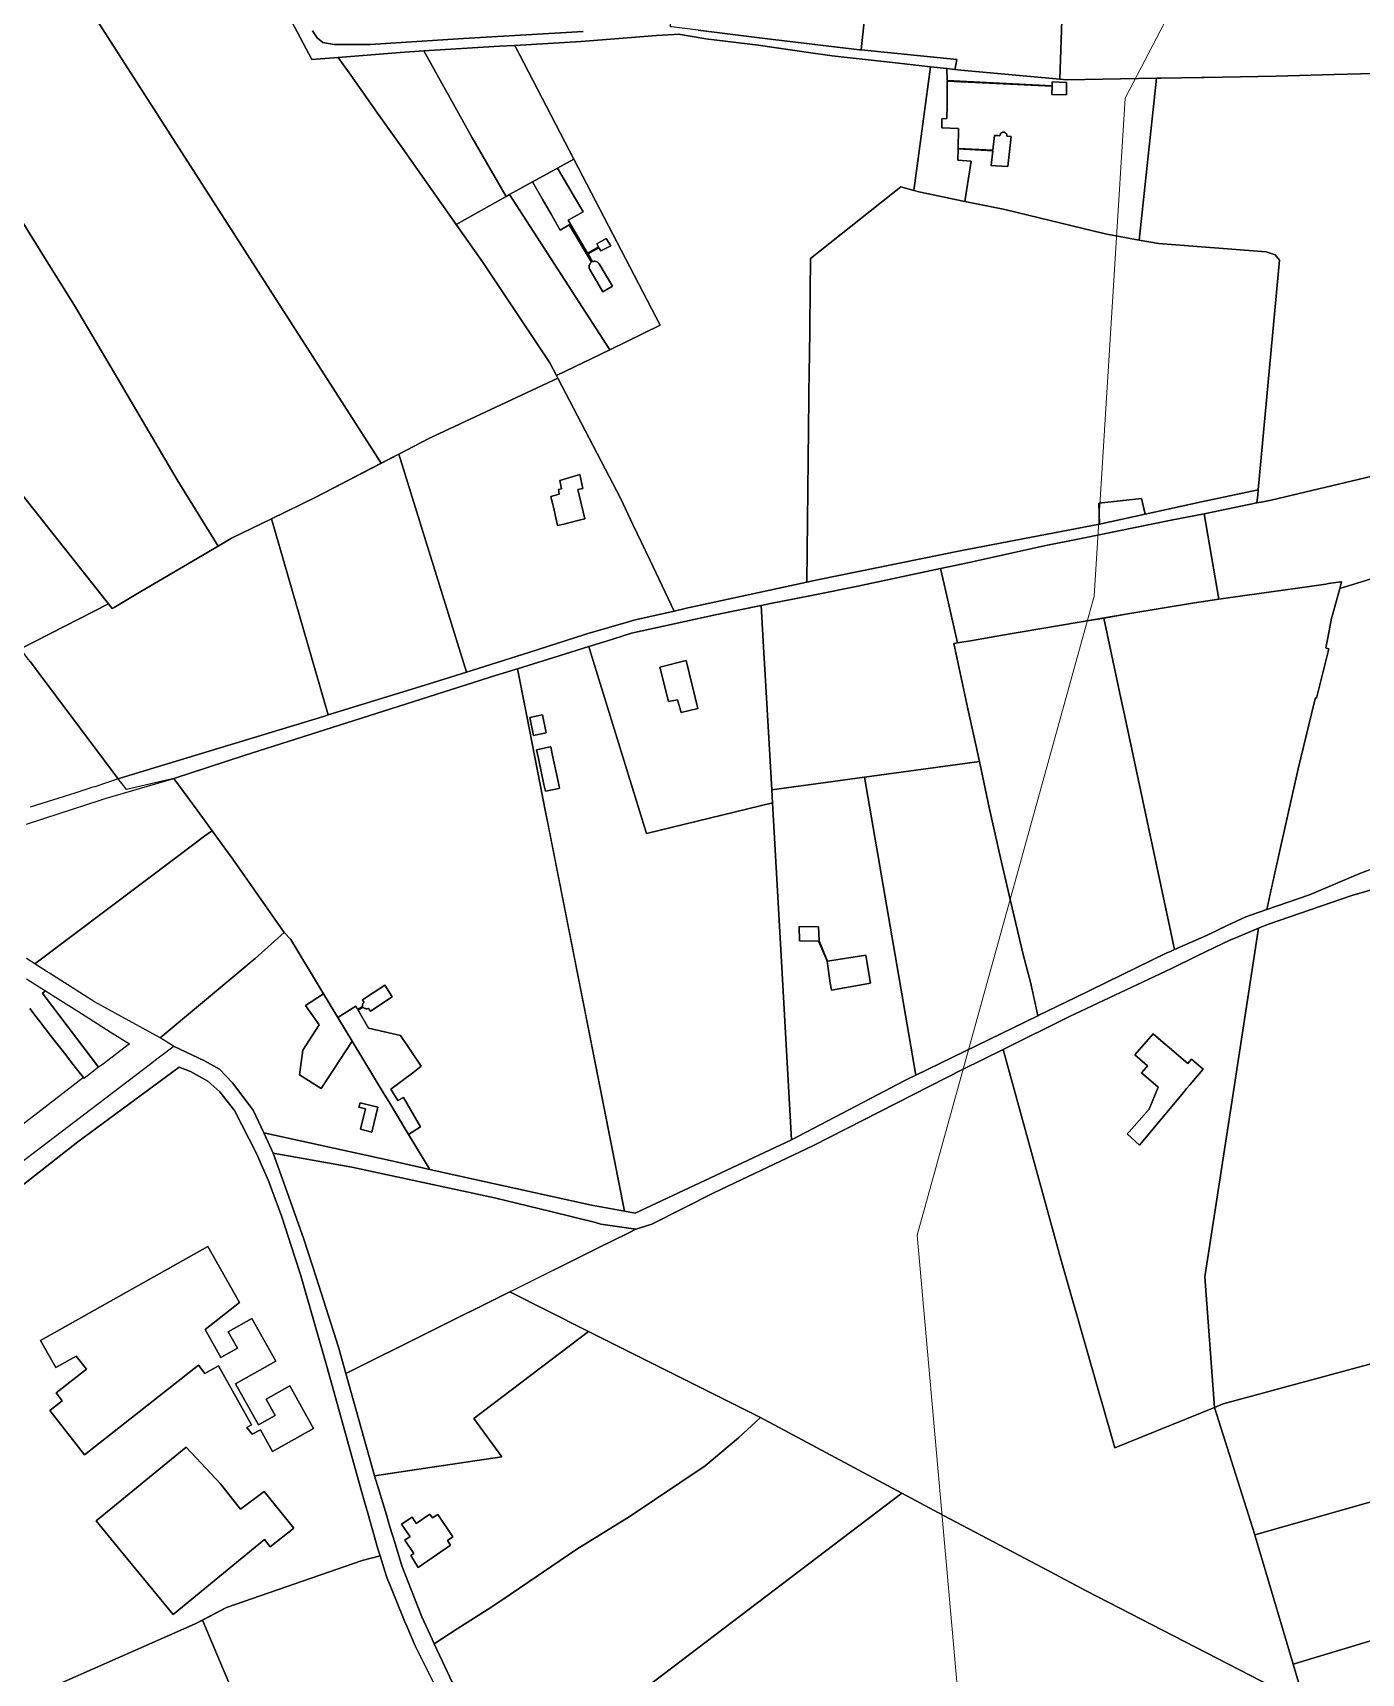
# Model space of a CAD drawing. Header units: metres. Extents: x 3 to 1027712, y 40 to 4430649.
# Drawn here: x 511066 to 511509, y 4410915 to 4411463 of the extents above; entities that cross this region are included whole.
import ezdxf

# ---------------------------------------------------------------- set-up
doc = ezdxf.new("R2010")
doc.units = ezdxf.units.M
doc.header["$MEASUREMENT"] = 0
doc.layers.add('A.ES.SDGC.CP.07003.cadastralparcel — CadastralParcel', color=1, linetype='Continuous')
doc.layers.add('Zonas_Interes_Minero_5_km', color=7, linetype='Continuous', lineweight=9, true_color=0xc0fac1)

msp = doc.modelspace()

# ---------------------------------------------------------------- linework, layer by layer
at = {"layer": 'A.ES.SDGC.CP.07003.cadastralparcel — CadastralParcel', "color": 7, "linetype": 'Continuous', "flags": 128}
for points in [[(511182.28, 4411319.1), (511078.71, 4411480.61), (511089.4, 4411484.01), (511115.29, 4411491.09), (511133.8, 4411497.74), (511135.71, 4411498.67), (511143.02, 4411484.35), (511146.53, 4411477.46), (511152.32, 4411466.6), (511159.18, 4411453.72), (511167.9, 4411454.43), (511172.1, 4411448.51), (511181.62, 4411435.09), (511189.34, 4411424.2), (511207.27, 4411398.76), (511216.07, 4411386.26), (511238.54, 4411352.58), (511240.77, 4411348.31), (511241.22, 4411347.45), (511198.16, 4411327.35), (511188.15, 4411322.15), (511182.28, 4411319.1)], [(511278.78, 4411464.67), (511279.65, 4411486.52), (511279.92, 4411493.15), (511291.77, 4411493.44), (511336.26, 4411494.53), (511346.31, 4411494.78), (511345.77, 4411489.65), (511342.32, 4411456.95), (511341.8, 4411457), (511310.24, 4411460.76), (511288, 4411463.59), (511279.06, 4411464.68), (511278.78, 4411464.67)], [(511374.29, 4411453.73), (511342.32, 4411456.95), (511345.77, 4411489.65), (511346.31, 4411494.78), (511402.19, 4411496.15), (511406.09, 4411496.24), (511410.29, 4411496.35), (511408.58, 4411447.17), (511375.59, 4411450.25), (511373.53, 4411450.48), (511373.88, 4411451.98), (511374.29, 4411453.73)], [(511182.28, 4411319.1), (511160.19, 4411307.61), (511145.72, 4411300.58), (511132.3, 4411294.06), (511127.86, 4411291.46), (511114.24, 4411313.58), (511094.42, 4411347.19), (511079.97, 4411371.7), (511071.99, 4411384.52), (511026.15, 4411458.17), (511031.54, 4411460.89), (511050.92, 4411470.72), (511053.26, 4411471.65), (511058.71, 4411473.83), (511063.43, 4411475.72), (511063.94, 4411475.92), (511078.71, 4411480.61), (511182.28, 4411319.1)], [(511279.99, 4411462.14), (511281.4, 4411462.22), (511290.56, 4411460.7), (511308, 4411458.52), (511324.78, 4411456.14), (511332.64, 4411455.03), (511355.75, 4411452.42), (511365.5, 4411451.35), (511361.61, 4411422.43), (511359.94, 4411410.05), (511355.53, 4411411.29), (511325.47, 4411387.43), (511325.07, 4411353.76), (511325.04, 4411350.99), (511324.17, 4411279.44), (511285.67, 4411271.07), (511284.55, 4411270.82), (511279.95, 4411269.77), (511271.96, 4411286.63), (511266.24, 4411298.7), (511262.2, 4411307.23), (511241.22, 4411347.45), (511240.77, 4411348.31), (511258.47, 4411356.91), (511275.31, 4411365.09), (511246.48, 4411420.57), (511226.78, 4411458.48), (511249.01, 4411459.82), (511274.08, 4411461.78), (511279.99, 4411462.14)], [(510990.19, 4411405.99), (510989.6, 4411408.26), (510990.97, 4411408.54), (510993.68, 4411409.11), (510997.56, 4411409.91), (511014.64, 4411413.47), (511007.7, 4411448.86), (511026.15, 4411458.17), (511071.99, 4411384.52), (511079.97, 4411371.7), (511094.42, 4411347.19), (511114.24, 4411313.58), (511127.86, 4411291.46), (511111.24, 4411281.67), (511102.08, 4411276.27), (511093.24, 4411270.97), (511092.57, 4411270.57), (511033.4, 4411345.25), (511026.67, 4411352.89), (511028.54, 4411354.21), (511030.15, 4411355.33), (511002.54, 4411388.02), (510991.73, 4411400.04), (510990.19, 4411405.99)], [(511172.1, 4411448.51), (511167.9, 4411454.43), (511188.61, 4411456.11), (511196.53, 4411456.61), (511212.54, 4411427.81), (511223.96, 4411408.05), (511207.27, 4411398.76), (511189.34, 4411424.2), (511181.62, 4411435.09), (511172.1, 4411448.51)], [(511212.54, 4411427.81), (511196.53, 4411456.61), (511221.7, 4411458.17), (511226.78, 4411458.48), (511246.48, 4411420.57), (511241.06, 4411417.56), (511232.74, 4411412.93), (511225.11, 4411408.69), (511223.96, 4411408.05), (511212.54, 4411427.81)], [(511376.94, 4411406.45), (511361.62, 4411409.58), (511359.94, 4411410.05), (511361.61, 4411422.43), (511365.5, 4411451.35), (511370.93, 4411450.76), (511370.99, 4411446.74), (511406.08, 4411445.03), (511406.1, 4411446.32), (511410.85, 4411446.07), (511410.85, 4411442), (511405.93, 4411442.13), (511406.07, 4411444.83), (511370.98, 4411446.54), (511371.07, 4411438.52), (511370.93, 4411434.07), (511369.26, 4411433.94), (511369.26, 4411431.02), (511374.82, 4411430.74), (511374.66, 4411424.13), (511386.23, 4411423.51), (511386.81, 4411428.46), (511387.89, 4411428.38), (511388.64, 4411428.32), (511388.64, 4411428.42), (511388.65, 4411428.52), (511388.69, 4411428.72), (511388.77, 4411428.9), (511388.82, 4411428.99), (511388.87, 4411429.07), (511388.94, 4411429.15), (511389.01, 4411429.22), (511389.08, 4411429.28), (511389.16, 4411429.34), (511389.34, 4411429.44), (511389.43, 4411429.47), (511389.53, 4411429.5), (511389.63, 4411429.52), (511389.73, 4411429.53), (511389.83, 4411429.53), (511389.93, 4411429.52), (511390.02, 4411429.5), (511390.12, 4411429.48), (511390.22, 4411429.44), (511390.31, 4411429.4), (511390.39, 4411429.35), (511390.48, 4411429.3), (511390.69, 4411429.09), (511390.72, 4411429.05), (511390.75, 4411429.01), (511390.8, 4411428.92), (511390.88, 4411428.74), (511390.92, 4411428.54), (511390.93, 4411428.44), (511390.93, 4411428.34), (511390.91, 4411428.14), (511392.37, 4411428.03), (511391.24, 4411418.03), (511387.21, 4411418.34), (511385.68, 4411418.46), (511386.23, 4411423.31), (511374.65, 4411423.93), (511374.56, 4411420.15), (511379.02, 4411419.85), (511376.94, 4411406.45)], [(511387.89, 4411428.38), (511386.81, 4411428.46), (511386.23, 4411423.51), (511374.66, 4411424.13), (511374.82, 4411430.74), (511369.26, 4411431.02), (511369.26, 4411433.94), (511370.93, 4411434.07), (511371.07, 4411438.52), (511370.98, 4411446.54), (511406.07, 4411444.83), (511405.93, 4411442.13), (511410.85, 4411442), (511410.85, 4411446.07), (511406.1, 4411446.32), (511406.08, 4411445.03), (511370.99, 4411446.74), (511370.93, 4411450.76), (511373.53, 4411450.48), (511375.59, 4411450.25), (511408.58, 4411447.17), (511410.93, 4411446.95), (511440.82, 4411447.49), (511440.05, 4411440.23), (511435.08, 4411393.53), (511424.32, 4411395.47), (511420.1, 4411396.49), (511390.22, 4411403.73), (511376.94, 4411406.45), (511379.02, 4411419.85), (511374.56, 4411420.15), (511374.65, 4411423.93), (511386.23, 4411423.31), (511385.68, 4411418.46), (511387.21, 4411418.34), (511391.24, 4411418.03), (511392.37, 4411428.03), (511390.91, 4411428.14), (511390.93, 4411428.34), (511390.93, 4411428.44), (511390.92, 4411428.54), (511390.88, 4411428.74), (511390.8, 4411428.92), (511390.75, 4411429.01), (511390.72, 4411429.05), (511390.69, 4411429.09), (511390.48, 4411429.3), (511390.39, 4411429.35), (511390.31, 4411429.4), (511390.22, 4411429.44), (511390.12, 4411429.48), (511390.02, 4411429.5), (511389.93, 4411429.52), (511389.83, 4411429.53), (511389.73, 4411429.53), (511389.63, 4411429.52), (511389.53, 4411429.5), (511389.43, 4411429.47), (511389.34, 4411429.44), (511389.16, 4411429.34), (511389.08, 4411429.28), (511389.01, 4411429.22), (511388.94, 4411429.15), (511388.87, 4411429.07), (511388.82, 4411428.99), (511388.77, 4411428.9), (511388.69, 4411428.72), (511388.65, 4411428.52), (511388.64, 4411428.42), (511388.64, 4411428.32), (511387.89, 4411428.38)], [(511241.06, 4411417.56), (511246.48, 4411420.57), (511275.31, 4411365.09), (511258.47, 4411356.91), (511225.11, 4411408.69), (511232.74, 4411412.93), (511236.2, 4411406.92), (511238.95, 4411402.12), (511241.99, 4411396.84), (511244.97, 4411398.6), (511252.43, 4411386.15), (511252.3, 4411386.06), (511252.18, 4411385.95), (511252.07, 4411385.83), (511251.97, 4411385.71), (511251.88, 4411385.58), (511251.8, 4411385.43), (511251.74, 4411385.29), (511251.68, 4411385.13), (511251.65, 4411384.98), (511251.62, 4411384.82), (511251.61, 4411384.66), (511251.62, 4411384.5), (511251.64, 4411384.34), (511251.67, 4411384.18), (511251.72, 4411384.03), (511251.78, 4411383.88), (511251.85, 4411383.73), (511256.23, 4411376.28), (511259.36, 4411378.15), (511254.97, 4411385.6), (511254.88, 4411385.73), (511254.78, 4411385.85), (511254.66, 4411385.97), (511254.54, 4411386.07), (511254.41, 4411386.16), (511254.27, 4411386.24), (511254.13, 4411386.31), (511253.97, 4411386.37), (511253.82, 4411386.41), (511253.5, 4411386.45), (511253.34, 4411386.45), (511253.18, 4411386.43), (511253.02, 4411386.4), (511252.87, 4411386.36), (511252.78, 4411386.33), (511251.27, 4411388.89), (511254.88, 4411390.97), (511255.47, 4411389.93), (511258.84, 4411391.63), (511257.34, 4411394.03), (511254.15, 4411392.33), (511254.71, 4411391.32), (511251.1, 4411389.17), (511245.39, 4411398.85), (511244.66, 4411400.14), (511249.61, 4411402.92), (511241.06, 4411417.56)], [(511241.06, 4411417.56), (511249.61, 4411402.92), (511244.66, 4411400.14), (511245.39, 4411398.85), (511251.1, 4411389.17), (511254.71, 4411391.32), (511254.15, 4411392.33), (511257.34, 4411394.03), (511258.84, 4411391.63), (511255.47, 4411389.93), (511254.88, 4411390.97), (511251.27, 4411388.89), (511252.78, 4411386.33), (511252.87, 4411386.36), (511253.02, 4411386.4), (511253.18, 4411386.43), (511253.34, 4411386.45), (511253.5, 4411386.45), (511253.82, 4411386.41), (511253.97, 4411386.37), (511254.13, 4411386.31), (511254.27, 4411386.24), (511254.41, 4411386.16), (511254.54, 4411386.07), (511254.66, 4411385.97), (511254.78, 4411385.85), (511254.88, 4411385.73), (511254.97, 4411385.6), (511259.36, 4411378.15), (511256.23, 4411376.28), (511251.85, 4411383.73), (511251.78, 4411383.88), (511251.72, 4411384.03), (511251.67, 4411384.18), (511251.64, 4411384.34), (511251.62, 4411384.5), (511251.61, 4411384.66), (511251.62, 4411384.82), (511251.65, 4411384.98), (511251.68, 4411385.13), (511251.74, 4411385.29), (511251.8, 4411385.43), (511251.88, 4411385.58), (511251.97, 4411385.71), (511252.07, 4411385.83), (511252.18, 4411385.95), (511252.3, 4411386.06), (511252.43, 4411386.15), (511244.97, 4411398.6), (511241.99, 4411396.84), (511238.95, 4411402.12), (511236.2, 4411406.92), (511232.74, 4411412.93), (511241.06, 4411417.56)], [(511216.07, 4411386.26), (511207.27, 4411398.76), (511223.96, 4411408.05), (511225.11, 4411408.69), (511258.47, 4411356.91), (511240.77, 4411348.31), (511238.54, 4411352.58), (511216.07, 4411386.26)], [(511324.17, 4411279.44), (511325.04, 4411350.99), (511325.07, 4411353.76), (511325.47, 4411387.43), (511355.53, 4411411.29), (511359.94, 4411410.05), (511361.62, 4411409.58), (511376.94, 4411406.45), (511390.22, 4411403.73), (511420.1, 4411396.49), (511424.32, 4411395.47), (511435.08, 4411393.53), (511441.54, 4411392.37), (511477.37, 4411389.62), (511480.47, 4411388.58), (511481.85, 4411386.86), (511474.75, 4411310.25), (511455.89, 4411306.21), (511437.09, 4411302.11), (511435.89, 4411307.3), (511421.61, 4411305.76), (511421.85, 4411298.8), (511375.93, 4411290.02), (511327.75, 4411280.22), (511324.17, 4411279.44)], [(511210.68, 4411249.39), (511188.15, 4411322.15), (511198.16, 4411327.35), (511241.22, 4411347.45), (511262.2, 4411307.23), (511266.24, 4411298.7), (511271.96, 4411286.63), (511279.95, 4411269.77), (511266.48, 4411266.71), (511264.7, 4411266.19), (511258.18, 4411264.28), (511250.8, 4411262.12), (511250.13, 4411261.92), (511231.45, 4411255.96), (511210.68, 4411249.39)], [(511164.58, 4411235.1), (511145.72, 4411300.58), (511160.19, 4411307.61), (511188.15, 4411322.15), (511210.68, 4411249.39), (511198.31, 4411245.5), (511164.58, 4411235.1)], [(511248.26, 4411300.04), (511244.35, 4411299.08), (511243.23, 4411298.8), (511241.11, 4411298.28), (511239.92, 4411303.44), (511238.87, 4411308.02), (511241.65, 4411308.82), (511241.4, 4411310.3), (511242.41, 4411310.59), (511241.79, 4411313.27), (511248.5, 4411315.28), (511249.46, 4411310.61), (511247.85, 4411310.29), (511250.15, 4411300.5), (511248.26, 4411300.04)], [(511248.26, 4411300.04), (511250.15, 4411300.5), (511247.85, 4411310.29), (511249.46, 4411310.61), (511248.5, 4411315.28), (511241.79, 4411313.27), (511242.41, 4411310.59), (511241.4, 4411310.3), (511241.65, 4411308.82), (511238.87, 4411308.02), (511239.92, 4411303.44), (511241.11, 4411298.28), (511243.23, 4411298.8), (511244.35, 4411299.08), (511248.26, 4411300.04)], [(511096.65, 4411214.46), (511162.99, 4411234.61), (511164.58, 4411235.1), (511198.31, 4411245.5), (511210.68, 4411249.39), (511231.45, 4411255.96), (511250.13, 4411261.92), (511250.8, 4411262.12), (511258.18, 4411264.28), (511264.7, 4411266.19), (511266.48, 4411266.71), (511279.95, 4411269.77), (511284.55, 4411270.82), (511285.67, 4411271.07), (511324.17, 4411279.44), (511327.75, 4411280.22), (511375.93, 4411290.02), (511421.85, 4411298.8), (511437.09, 4411302.11), (511455.89, 4411306.21), (511474.75, 4411310.25), (511474.59, 4411308.42), (511474.35, 4411305.84), (511456.71, 4411302.26), (511445.76, 4411300.04), (511416.32, 4411294.14), (511403.39, 4411291.55), (511378.31, 4411286.01), (511376.21, 4411285.56), (511368.78, 4411283.97), (511341.18, 4411278.06), (511326.86, 4411275.19), (511320.11, 4411273.85), (511312.13, 4411272.25), (511309.01, 4411271.63), (511294.16, 4411268.66), (511265.71, 4411262.39), (511257.36, 4411259.78), (511251.47, 4411257.94), (511241.66, 4411254.88), (511227.7, 4411250.54), (511220.68, 4411248.37), (511183.07, 4411236.32), (511136.53, 4411221.63), (511113.11, 4411213.91), (511097.26, 4411210.27), (511096.28, 4411211.57), (511095.32, 4411212.85), (511094.59, 4411213.83), (511096.65, 4411214.46)], [(511421.85, 4411298.8), (511421.61, 4411305.76), (511435.89, 4411307.3), (511437.09, 4411302.11), (511421.85, 4411298.8)], [(511092.57, 4411270.57), (511093.24, 4411270.97), (511102.08, 4411276.27), (511111.24, 4411281.67), (511127.86, 4411291.46), (511132.3, 4411294.06), (511145.72, 4411300.58), (511164.58, 4411235.1), (511162.99, 4411234.61), (511096.65, 4411214.46), (511094.59, 4411213.83), (511069.42, 4411247.27), (511065.26, 4411252.81), (511064.53, 4411253.77), (511062.72, 4411256.17), (511062.66, 4411256.25), (511061.98, 4411257.16), (511091.31, 4411272.16), (511092.57, 4411270.57)], [(511374.44, 4411259.12), (511373.31, 4411264.1), (511369.98, 4411278.73), (511368.78, 4411283.97), (511376.21, 4411285.56), (511378.31, 4411286.01), (511403.39, 4411291.55), (511416.32, 4411294.14), (511445.76, 4411300.04), (511456.71, 4411302.26), (511461.68, 4411273.7), (511453.51, 4411272.48), (511431.29, 4411268.82), (511415.06, 4411266.05), (511389.51, 4411261.76), (511378.76, 4411259.87), (511374.44, 4411259.12)], [(511381.82, 4411219.55), (511343.5, 4411214.33), (511312.5, 4411210.1), (511310.32, 4411248.5), (511309.9, 4411255.88), (511309.01, 4411271.63), (511312.13, 4411272.25), (511320.11, 4411273.85), (511326.86, 4411275.19), (511341.18, 4411278.06), (511368.78, 4411283.97), (511369.98, 4411278.73), (511373.31, 4411264.1), (511374.44, 4411259.12), (511373.22, 4411258.9), (511377.94, 4411237.17), (511380.37, 4411226.15), (511381.82, 4411219.55)], [(511478.8, 4411175.4), (511477.66, 4411170.18), (511472.48, 4411168.41), (511470.59, 4411167.77), (511464.4, 4411164.86), (511457.49, 4411161.55), (511446.85, 4411156.85), (511445.28, 4411164.22), (511430.12, 4411235.19), (511429.27, 4411239.13), (511423.23, 4411267.45), (511431.29, 4411268.82), (511453.51, 4411272.48), (511461.68, 4411273.7), (511470.32, 4411274.99), (511483.14, 4411276.79), (511492.67, 4411278.13), (511497.36, 4411278.79), (511498.21, 4411278.91), (511502.37, 4411279.48), (511502.56, 4411279.51), (511501.94, 4411277.26), (511501.29, 4411274.87), (511499.43, 4411268.07), (511499.37, 4411267.87), (511499.26, 4411267.38), (511498.09, 4411261.42), (511497.31, 4411257.45), (511497.45, 4411257.41), (511498.3, 4411257.18), (511494.26, 4411240.72), (511493.84, 4411240.82), (511493.45, 4411239.2), (511488.09, 4411217.09), (511482.42, 4411191.9), (511478.8, 4411175.4)], [(511252.5, 4411254.62), (511251.47, 4411257.94), (511257.36, 4411259.78), (511265.71, 4411262.39), (511294.16, 4411268.66), (511309.01, 4411271.63), (511309.9, 4411255.88), (511310.32, 4411248.5), (511312.5, 4411210.1), (511312.74, 4411205.8), (511270.77, 4411195.62), (511252.5, 4411254.62)], [(511445.62, 4411162.64), (511446.85, 4411156.85), (511445.46, 4411156.24), (511444.33, 4411155.72), (511413.84, 4411140.85), (511401.64, 4411134.91), (511401.29, 4411134.74), (511400.22, 4411139.49), (511398.77, 4411145.96), (511396.4, 4411155.15), (511392.05, 4411173.52), (511388.81, 4411187.5), (511384.99, 4411204.27), (511381.94, 4411219.02), (511381.82, 4411219.55), (511380.37, 4411226.15), (511377.94, 4411237.17), (511373.22, 4411258.9), (511374.44, 4411259.12), (511378.76, 4411259.87), (511389.51, 4411261.76), (511415.06, 4411266.05), (511423.23, 4411267.45), (511429.27, 4411239.13), (511430.12, 4411235.19), (511445.62, 4411162.64)], [(511237.94, 4411198.56), (511237.1, 4411202.84), (511230.83, 4411234.69), (511230.36, 4411237.09), (511227.7, 4411250.54), (511241.66, 4411254.88), (511251.47, 4411257.94), (511252.5, 4411254.62), (511270.77, 4411195.62), (511312.74, 4411205.8), (511315.75, 4411152.83), (511319.12, 4411093.41), (511318.89, 4411093.29), (511267.02, 4411068.93), (511263.36, 4411069.6), (511237.94, 4411198.56)], [(511287.85, 4411237.25), (511282.33, 4411235.97), (511281.05, 4411240.19), (511278.11, 4411239.63), (511275.16, 4411251.03), (511283.99, 4411253.23), (511287.85, 4411237.25)], [(511287.85, 4411237.25), (511283.99, 4411253.23), (511275.16, 4411251.03), (511278.11, 4411239.63), (511281.05, 4411240.19), (511282.33, 4411235.97), (511287.85, 4411237.25)], [(511167.81, 4411134.17), (511163.02, 4411142.1), (511152.08, 4411160.18), (511149.95, 4411162.51), (511132.81, 4411187.01), (511120.87, 4411203.31), (511113.11, 4411213.91), (511136.53, 4411221.63), (511183.07, 4411236.32), (511220.68, 4411248.37), (511227.7, 4411250.54), (511230.83, 4411234.69), (511237.1, 4411202.84), (511263.36, 4411069.6), (511252.45, 4411071.6), (511201.98, 4411082.75), (511198.44, 4411083.53), (511191.59, 4411094.85), (511191.4, 4411095.17), (511195.39, 4411097.71), (511189.66, 4411107.54), (511187.84, 4411106.49), (511185.49, 4411110.26), (511192.79, 4411115.74), (511195.59, 4411117.96), (511188.73, 4411128.19), (511178.01, 4411130.65), (511174.62, 4411136.62), (511176.27, 4411137.5), (511176.42, 4411137.4), (511176.74, 4411137.24), (511176.92, 4411137.19), (511177.09, 4411137.14), (511177.27, 4411137.12), (511177.45, 4411137.11), (511177.63, 4411137.12), (511177.81, 4411137.14), (511177.99, 4411137.18), (511178.67, 4411136.35), (511185.93, 4411141.06), (511183.46, 4411144.93), (511175.98, 4411140.12), (511176.53, 4411139.21), (511176.45, 4411139.15), (511176.37, 4411139.07), (511176.3, 4411138.99), (511176.18, 4411138.81), (511176.13, 4411138.71), (511176.09, 4411138.61), (511176.06, 4411138.51), (511176.04, 4411138.4), (511176.03, 4411138.3), (511176.02, 4411138.19), (511176.04, 4411137.97), (511176.06, 4411137.87), (511174.41, 4411136.98), (511173.84, 4411137.98), (511167.81, 4411134.17)], [(511231.85, 4411234.31), (511236.06, 4411235.19), (511237.31, 4411229.17), (511233.1, 4411228.29), (511231.85, 4411234.31)], [(511231.85, 4411234.31), (511233.1, 4411228.29), (511237.31, 4411229.17), (511236.06, 4411235.19), (511231.85, 4411234.31)], [(511239.44, 4411221.55), (511241.29, 4411212.93), (511241.78, 4411210.68), (511241.49, 4411210.62), (511237.03, 4411209.66), (511236.55, 4411211.91), (511234.7, 4411220.53), (511234.07, 4411223.46), (511238.62, 4411224.44), (511238.81, 4411224.48), (511239.44, 4411221.55)], [(511234.07, 4411223.46), (511234.7, 4411220.53), (511236.55, 4411211.91), (511237.03, 4411209.66), (511241.49, 4411210.62), (511241.78, 4411210.68), (511241.29, 4411212.93), (511239.44, 4411221.55), (511238.81, 4411224.48), (511238.62, 4411224.44), (511234.07, 4411223.46)], [(511401.29, 4411134.74), (511360.53, 4411114.91), (511343.5, 4411214.33), (511381.82, 4411219.55), (511381.94, 4411219.02), (511384.99, 4411204.27), (511388.81, 4411187.5), (511392.05, 4411173.52), (511396.4, 4411155.15), (511398.77, 4411145.96), (511401.29, 4411134.74)], [(511312.74, 4411205.8), (511312.5, 4411210.1), (511343.5, 4411214.33), (511360.53, 4411114.91), (511357.99, 4411113.67), (511356.95, 4411113.13), (511347.75, 4411108.33), (511319.12, 4411093.41), (511315.75, 4411152.83), (511312.74, 4411205.8)], [(511123.48, 4411194.81), (511125.71, 4411196.33), (511125.89, 4411196.45), (511132.81, 4411187.01), (511149.95, 4411162.51), (511140.22, 4411153.83), (511108.5, 4411127.4), (511086.62, 4411139.4), (511071.58, 4411148.98), (511070.9, 4411149.41), (511067.06, 4411151.85), (511066.69, 4411152.09), (511114.3, 4411187.91), (511123.48, 4411194.81)], [(511460.18, 4411004.13), (511457, 4411047.7), (511466.66, 4411110.29), (511474.9, 4411163.97), (511478.15, 4411165.32), (511506.01, 4411174.86), (511515.24, 4411177.53), (511517.77, 4411178.49), (511520.24, 4411179.44), (511521.53, 4411180.04), (511523.09, 4411175.9), (511535.79, 4411142.23), (511538.81, 4411133.73), (511552.96, 4411093.9), (511553.71, 4411091.79), (511562.74, 4411068.27), (511559.77, 4411060.83), (511556.74, 4411054.98), (511550.88, 4411047.11), (511543.21, 4411036.41), (511533.81, 4411024.49), (511518.15, 4411020.25), (511463.07, 4411005.3), (511460.18, 4411004.13)], [(511108.5, 4411127.4), (511136.81, 4411150.99), (511139.39, 4411153.15), (511140.22, 4411153.83), (511149.95, 4411162.51), (511152.08, 4411160.18), (511163.02, 4411142.1), (511157.05, 4411138.21), (511161.52, 4411131.74), (511156.16, 4411123.26), (511155.04, 4411115.01), (511162.19, 4411110.55), (511172.6, 4411126.25), (511183.25, 4411108.64), (511184.77, 4411106.13), (511191.59, 4411094.85), (511198.44, 4411083.53), (511185.31, 4411086.43), (511143.1, 4411095.67), (511139.53, 4411103.31), (511132.62, 4411112.44), (511128.33, 4411116.92), (511123.29, 4411119.71), (511112.99, 4411124.57), (511108.5, 4411127.4)], [(511343.88, 4411154.93), (511345.06, 4411148.17), (511345.5, 4411145.67), (511332.43, 4411143.27), (511332.06, 4411145.68), (511330.95, 4411152.97), (511328.16, 4411159.68), (511321.74, 4411159.73), (511321.69, 4411164.51), (511328.11, 4411164.46), (511328.35, 4411159.76), (511331.14, 4411153.02), (511343.88, 4411154.93)], [(511343.88, 4411154.93), (511331.14, 4411153.02), (511328.35, 4411159.76), (511328.11, 4411164.46), (511321.69, 4411164.51), (511321.74, 4411159.73), (511328.16, 4411159.68), (511330.95, 4411152.97), (511332.06, 4411145.68), (511332.43, 4411143.27), (511345.5, 4411145.67), (511345.06, 4411148.17), (511343.88, 4411154.93)], [(511408.92, 4411053.56), (511389.76, 4411123.55), (511411.85, 4411134.51), (511445.85, 4411150.53), (511454.24, 4411154.61), (511460.16, 4411157.5), (511465.28, 4411159.98), (511466.72, 4411160.58), (511474.9, 4411163.97), (511466.66, 4411110.29), (511457, 4411047.7), (511460.18, 4411004.13), (511426.97, 4410990.67), (511408.92, 4411053.56)], [(511191.4, 4411095.17), (511184.77, 4411106.13), (511183.25, 4411108.64), (511172.6, 4411126.25), (511167.81, 4411134.17), (511173.84, 4411137.98), (511174.41, 4411136.98), (511176.06, 4411137.87), (511176.04, 4411137.97), (511176.02, 4411138.19), (511176.03, 4411138.3), (511176.04, 4411138.4), (511176.06, 4411138.51), (511176.09, 4411138.61), (511176.13, 4411138.71), (511176.18, 4411138.81), (511176.3, 4411138.99), (511176.37, 4411139.07), (511176.45, 4411139.15), (511176.53, 4411139.21), (511175.98, 4411140.12), (511183.46, 4411144.93), (511185.93, 4411141.06), (511178.67, 4411136.35), (511177.99, 4411137.18), (511177.81, 4411137.14), (511177.63, 4411137.12), (511177.45, 4411137.11), (511177.27, 4411137.12), (511177.09, 4411137.14), (511176.92, 4411137.19), (511176.74, 4411137.24), (511176.42, 4411137.4), (511176.27, 4411137.5), (511174.62, 4411136.62), (511178.01, 4411130.65), (511188.73, 4411128.19), (511195.59, 4411117.96), (511192.79, 4411115.74), (511185.49, 4411110.26), (511187.84, 4411106.49), (511189.66, 4411107.54), (511195.39, 4411097.71), (511191.4, 4411095.17)], [(511071.69, 4411142.18), (511072.76, 4411141.5), (511080.76, 4411136.47), (511091.91, 4411129.45), (511098.36, 4411125.39), (511089.19, 4411118.44), (511088.03, 4411117.56), (511070.23, 4411141.04), (511069.3, 4411142.25), (511070.33, 4411143.03), (511071.69, 4411142.18)], [(511162.19, 4411110.55), (511155.04, 4411115.01), (511156.16, 4411123.26), (511161.52, 4411131.74), (511157.05, 4411138.21), (511163.02, 4411142.1), (511167.81, 4411134.17), (511172.6, 4411126.25), (511162.19, 4411110.55)], [(511445.07, 4411124.15), (511446.7, 4411122.75), (511451.28, 4411118.82), (511452.53, 4411120.28), (511456.39, 4411116.99), (511456.43, 4411116.96), (511452, 4411111.76), (511450.9, 4411110.47), (511449.8, 4411109.19), (511435.21, 4411091.59), (511431.1, 4411095.33), (511431.76, 4411096.08), (511438.36, 4411103.57), (511441.37, 4411110.95), (511435.83, 4411115.68), (511437.43, 4411117.55), (511437.87, 4411118.06), (511437, 4411118.8), (511433.64, 4411121.69), (511439.71, 4411128.75), (511443.05, 4411125.88), (511445.07, 4411124.15)], [(511445.07, 4411124.15), (511443.05, 4411125.88), (511439.71, 4411128.75), (511433.64, 4411121.69), (511437, 4411118.8), (511437.87, 4411118.06), (511437.43, 4411117.55), (511435.83, 4411115.68), (511441.37, 4411110.95), (511438.36, 4411103.57), (511431.76, 4411096.08), (511431.1, 4411095.33), (511435.21, 4411091.59), (511449.8, 4411109.19), (511450.9, 4411110.47), (511452, 4411111.76), (511456.43, 4411116.96), (511456.39, 4411116.99), (511452.53, 4411120.28), (511451.28, 4411118.82), (511446.7, 4411122.75), (511445.07, 4411124.15)], [(511250.56, 4411029.86), (511225.16, 4411042.65), (511253.93, 4411056.99), (511264.81, 4411062.4), (511267.2, 4411063.59), (511272.54, 4411065.29), (511293.18, 4411075.73), (511302.27, 4411080.03), (511326.45, 4411091.5), (511376.16, 4411116.8), (511389.76, 4411123.55), (511408.92, 4411053.56), (511426.97, 4410990.67), (511460.18, 4411004.13), (511473.64, 4410961.56), (511473.76, 4410961.16), (511486.46, 4410918.47), (511490.37, 4410905.31), (511417.41, 4410942.97), (511405.25, 4410949.36), (511369.79, 4410968), (511355.9, 4410975.46), (511310.01, 4411000.11), (511308.82, 4411000.75), (511273.9, 4411018.2), (511253.01, 4411028.63), (511251.35, 4411029.46), (511250.56, 4411029.86)], [(511181.16, 4411104.32), (511179.15, 4411095.97), (511175.37, 4411096.88), (511177.01, 4411103.69), (511174.83, 4411104.22), (511175.2, 4411105.76), (511181.16, 4411104.32)], [(511181.16, 4411104.32), (511175.2, 4411105.76), (511174.83, 4411104.22), (511177.01, 4411103.69), (511175.37, 4411096.88), (511179.15, 4411095.97), (511181.16, 4411104.32)], [(511146.24, 4411088.95), (511172.49, 4411084.22), (511220.08, 4411074.03), (511238.84, 4411069.41), (511253.7, 4411065.75), (511255.54, 4411065.29), (511267.2, 4411063.59), (511264.81, 4411062.4), (511253.93, 4411056.99), (511225.93, 4411043.03), (511225.16, 4411042.65), (511170.45, 4411015.41), (511168, 4411024.2), (511160.61, 4411047.56), (511156.51, 4411060.24), (511150.91, 4411075.9), (511146.24, 4411088.95)], [(511068.65, 4411026.44), (511124.47, 4411057.83), (511134.99, 4411039.1), (511123.51, 4411030.09), (511128.76, 4411020.75), (511134.29, 4411023.86), (511131.23, 4411029.31), (511139.12, 4411033.74), (511147.08, 4411019.58), (511133.66, 4411012.03), (511141.38, 4410998.28), (511146.92, 4411001.39), (511143.86, 4411006.84), (511151.75, 4411011.27), (511159.71, 4410997.1), (511146.06, 4410989.44), (511142.02, 4410996.63), (511139.24, 4410995.18), (511137.46, 4410997.45), (511139.05, 4410998.35), (511127.99, 4411018.03), (511123.43, 4411015.47), (511121.3, 4411018.19), (511083.27, 4410988.33), (511071.69, 4411003.08), (511075.86, 4411006.35), (511073.82, 4411008.94), (511083.97, 4411016.91), (511080.56, 4411021.26), (511073.76, 4411017.41), (511068.65, 4411026.44)], [(511068.65, 4411026.44), (511073.76, 4411017.41), (511080.56, 4411021.26), (511083.97, 4411016.91), (511073.82, 4411008.94), (511075.86, 4411006.35), (511071.69, 4411003.08), (511083.27, 4410988.33), (511121.3, 4411018.19), (511123.43, 4411015.47), (511127.99, 4411018.03), (511139.05, 4410998.35), (511137.46, 4410997.45), (511139.24, 4410995.18), (511142.02, 4410996.63), (511146.06, 4410989.44), (511159.71, 4410997.1), (511151.75, 4411011.27), (511143.86, 4411006.84), (511146.92, 4411001.39), (511141.38, 4410998.28), (511133.66, 4411012.03), (511147.08, 4411019.58), (511139.12, 4411033.74), (511131.23, 4411029.31), (511134.29, 4411023.86), (511128.76, 4411020.75), (511123.51, 4411030.09), (511134.99, 4411039.1), (511124.47, 4411057.83), (511068.65, 4411026.44)], [(511179.1, 4410984.49), (511170.45, 4411015.41), (511225.16, 4411042.65), (511250.56, 4411029.86), (511251.35, 4411029.46), (511213.14, 4411000.39), (511222.46, 4410987.62), (511197.02, 4410983.84), (511180.05, 4410981.32), (511179.1, 4410984.49)], [(511185.19, 4410964.31), (511183.98, 4410968.32), (511181.58, 4410976.27), (511180.05, 4410981.32), (511197.02, 4410983.84), (511222.46, 4410987.62), (511213.14, 4411000.39), (511251.35, 4411029.46), (511253.01, 4411028.63), (511273.9, 4411018.2), (511308.82, 4411000.75), (511301.42, 4410993.93), (511290.36, 4410984.6), (511264.99, 4410967.59), (511247.47, 4410956.82), (511222.79, 4410939.98), (511217.9, 4410936.83), (511207.64, 4410930.22), (511199.95, 4410925.26), (511199.25, 4410926.76), (511195.79, 4410934.2), (511189.13, 4410951.29), (511186.89, 4410958.7), (511185.19, 4410964.31)], [(511473.64, 4410961.56), (511460.18, 4411004.13), (511463.07, 4411005.3), (511518.15, 4411020.25), (511516.07, 4411003.19), (511515.66, 4410998.54), (511520.51, 4410983.6), (511537.69, 4410987.24), (511539.81, 4410980.41), (511473.64, 4410961.56)], [(511206, 4410912.24), (511199.95, 4410925.26), (511207.64, 4410930.22), (511217.9, 4410936.83), (511222.79, 4410939.98), (511247.47, 4410956.82), (511264.99, 4410967.59), (511290.36, 4410984.6), (511301.42, 4410993.93), (511308.82, 4411000.75), (511310.01, 4411000.11), (511355.9, 4410975.46), (511225.37, 4410876.33), (511221.93, 4410875.82), (511221.14, 4410877.7), (511216.13, 4410889.08), (511213.55, 4410894.93), (511206.71, 4410910.6), (511206, 4410912.24)], [(511153.13, 4410963.85), (511145.18, 4410957.61), (511143.3, 4410960.01), (511112.84, 4410935), (511096.19, 4410955.28), (511087.17, 4410966.26), (511117.24, 4410990.89), (511128.7, 4410978.63), (511134.92, 4410970.7), (511135.31, 4410970.2), (511143.21, 4410976.04), (511153.13, 4410963.85)], [(511153.13, 4410963.85), (511143.21, 4410976.04), (511135.31, 4410970.2), (511134.92, 4410970.7), (511128.7, 4410978.63), (511117.24, 4410990.89), (511087.17, 4410966.26), (511096.19, 4410955.28), (511112.84, 4410935), (511143.3, 4410960.01), (511145.18, 4410957.61), (511153.13, 4410963.85)], [(511473.76, 4410961.16), (511473.64, 4410961.56), (511539.81, 4410980.41), (511557.08, 4410985.33), (511569.43, 4410951.18), (511572.05, 4410944.22), (511486.46, 4410918.47), (511473.76, 4410961.16)], [(511223.14, 4410872.94), (511221.93, 4410875.82), (511225.37, 4410876.33), (511355.9, 4410975.46), (511369.79, 4410968), (511405.25, 4410949.36), (511417.41, 4410942.97), (511490.37, 4410905.31), (511492.36, 4410898.63), (511409.83, 4410889.83), (511406.81, 4410889.52), (511406.36, 4410894.82), (511404.2, 4410894.73), (511399.02, 4410894.52), (511390.38, 4410898.06), (511383.99, 4410898.34), (511383.43, 4410899.9), (511368.12, 4410898.91), (511368.42, 4410885.55), (511276.52, 4410876.09), (511224.14, 4410870.52), (511224.03, 4410870.82), (511223.14, 4410872.94)], [(511199.37, 4410967.23), (511201.18, 4410968.43), (511206.16, 4410960.96), (511204.33, 4410959.74), (511205.41, 4410958.11), (511194.56, 4410950.68), (511192.16, 4410954.76), (511193.12, 4410955.4), (511190.19, 4410959.83), (511191.88, 4410961), (511191.49, 4410961.58), (511189.08, 4410965.21), (511192.54, 4410967.5), (511193.59, 4410965.91), (511193.82, 4410965.54), (511193.9, 4410965.4), (511198.51, 4410968.53), (511199.37, 4410967.23)], [(511191.49, 4410961.58), (511191.88, 4410961), (511190.19, 4410959.83), (511193.12, 4410955.4), (511192.16, 4410954.76), (511194.56, 4410950.68), (511205.41, 4410958.11), (511205.14, 4410958.51), (511204.33, 4410959.74), (511206.16, 4410960.96), (511201.18, 4410968.43), (511199.37, 4410967.23), (511199.07, 4410967.68), (511198.82, 4410968.06), (511198.51, 4410968.53), (511193.9, 4410965.4), (511193.82, 4410965.54), (511193.59, 4410965.91), (511192.54, 4410967.5), (511189.08, 4410965.21), (511191.49, 4410961.58)], [(511490.37, 4410905.31), (511486.46, 4410918.47), (511572.05, 4410944.22), (511602.66, 4410862.71), (511570.47, 4410854.51), (511508.98, 4410838.83), (511505.06, 4410855.46), (511504.5, 4410857.81), (511492.36, 4410898.63), (511490.37, 4410905.31)], [(511132.57, 4410909.69), (511130, 4410908.74), (511104.51, 4410899.32), (511099.17, 4410897.35), (511081.98, 4410891), (511066.51, 4410882.92), (511055.35, 4410896.94), (511051.62, 4410901.63), (511120.18, 4410931.89), (511122.62, 4410933.16), (511132.57, 4410909.69)]]:
    msp.add_lwpolyline(points, close=True, dxfattribs=at)
for points in [[(511515.12, 4411449.17), (511508.91, 4411448.99), (511500.06, 4411448.74), (511484.61, 4411448.29), (511480.76, 4411448.18), (511456.71, 4411447.76), (511456.02, 4411447.75), (511442.44, 4411447.52), (511440.82, 4411447.49), (511410.93, 4411446.95), (511408.58, 4411447.17), (511410.29, 4411496.35)], [(511288, 4411463.59), (511310.24, 4411460.76), (511341.8, 4411457), (511342.32, 4411456.95), (511374.29, 4411453.73), (511373.88, 4411451.98), (511373.53, 4411450.48), (511370.93, 4411450.76), (511365.5, 4411451.35), (511355.75, 4411452.42), (511332.64, 4411455.03), (511324.78, 4411456.14), (511308, 4411458.52), (511290.56, 4411460.7), (511281.4, 4411462.22), (511279.99, 4411462.14), (511274.08, 4411461.78), (511249.01, 4411459.82), (511226.78, 4411458.48), (511221.7, 4411458.17), (511196.53, 4411456.61), (511188.61, 4411456.11), (511167.9, 4411454.43), (511159.18, 4411453.72), (511152.32, 4411466.6)], [(511249.63, 4411463.16), (511209.73, 4411460.76), (511178.55, 4411458.8), (511166.56, 4411458.8), (511162.85, 4411459.45), (511160.89, 4411460.98), (511159.36, 4411463.37)], [(511159.36, 4411463.37), (511160.89, 4411460.98), (511162.85, 4411459.45), (511166.56, 4411458.8), (511178.55, 4411458.8), (511209.73, 4411460.76), (511249.63, 4411463.16)], [(511512.79, 4411314.74), (511479.04, 4411306.79), (511475.72, 4411306.11), (511474.35, 4411305.84), (511474.59, 4411308.42), (511474.75, 4411310.25), (511481.85, 4411386.86), (511480.47, 4411388.58), (511477.37, 4411389.62), (511441.54, 4411392.37), (511441.54, 4411392.37), (511435.08, 4411393.53), (511440.05, 4411440.23), (511440.82, 4411447.49), (511442.44, 4411447.52), (511456.02, 4411447.75), (511456.71, 4411447.76), (511480.76, 4411448.18), (511484.61, 4411448.29), (511500.06, 4411448.74), (511508.91, 4411448.99), (511515.12, 4411449.17)], [(511033.4, 4411345.25), (511091.31, 4411272.16), (511061.98, 4411257.16)], [(511543.94, 4411290.19), (511501.94, 4411277.26), (511502.56, 4411279.51), (511502.37, 4411279.48), (511502.37, 4411279.48), (511498.21, 4411278.91), (511497.36, 4411278.79), (511492.67, 4411278.13), (511483.14, 4411276.79), (511470.32, 4411274.99), (511461.68, 4411273.7), (511456.71, 4411302.26), (511474.35, 4411305.84), (511475.72, 4411306.11), (511479.04, 4411306.79), (511512.79, 4411314.74)], [(511514.27, 4411184.36), (511508.68, 4411182.17), (511491.93, 4411175.14), (511477.66, 4411170.18), (511477.66, 4411170.18), (511482.42, 4411191.9), (511488.09, 4411217.09), (511493.45, 4411239.2), (511493.84, 4411240.82), (511494.26, 4411240.72), (511498.3, 4411257.18), (511497.45, 4411257.41), (511497.31, 4411257.45), (511498.09, 4411261.42), (511499.26, 4411267.38), (511499.37, 4411267.87), (511499.43, 4411268.07), (511501.29, 4411274.87), (511501.94, 4411277.26), (511543.94, 4411290.19)], [(511065.26, 4411252.81), (511069.42, 4411247.27), (511094.59, 4411213.83), (511086.73, 4411211.18), (511086.11, 4411210.97), (511080.09, 4411209.04), (511065.15, 4411204.39)], [(511063.91, 4411198.73), (511075.23, 4411202.39), (511088.15, 4411206.58), (511090.24, 4411207.26), (511113.11, 4411213.91), (511120.87, 4411203.31), (511125.89, 4411196.45), (511125.71, 4411196.33), (511123.48, 4411194.81), (511123.48, 4411194.81), (511114.3, 4411187.91), (511066.69, 4411152.09), (511063.91, 4411153.86)], [(511515.24, 4411177.53), (511506.01, 4411174.86), (511478.15, 4411165.32), (511474.9, 4411163.97), (511466.72, 4411160.58), (511465.28, 4411159.98), (511460.16, 4411157.5), (511454.24, 4411154.61), (511445.85, 4411150.53), (511411.85, 4411134.51), (511389.76, 4411123.55), (511376.16, 4411116.8), (511326.45, 4411091.5), (511302.27, 4411080.03), (511293.18, 4411075.73), (511272.54, 4411065.29), (511267.2, 4411063.59), (511255.54, 4411065.29), (511253.7, 4411065.75), (511238.84, 4411069.41), (511220.08, 4411074.03), (511172.49, 4411084.22), (511146.24, 4411088.95), (511144.45, 4411092.79), (511143.1, 4411095.67), (511185.31, 4411086.43), (511198.44, 4411083.53), (511201.98, 4411082.75), (511252.45, 4411071.6), (511263.36, 4411069.6), (511267.02, 4411068.93), (511318.89, 4411093.29), (511319.12, 4411093.41), (511347.75, 4411108.33), (511356.95, 4411113.13), (511357.99, 4411113.67), (511360.53, 4411114.91), (511401.29, 4411134.74), (511401.29, 4411134.74), (511401.64, 4411134.91), (511413.84, 4411140.85), (511444.33, 4411155.72), (511445.46, 4411156.24), (511446.85, 4411156.85), (511457.49, 4411161.55), (511464.4, 4411164.86), (511470.59, 4411167.77), (511472.48, 4411168.41), (511477.66, 4411170.18), (511491.93, 4411175.14), (511508.68, 4411182.17), (511514.27, 4411184.36)], [(511063.91, 4411147.08), (511070.33, 4411143.03), (511069.3, 4411142.25), (511070.23, 4411141.04), (511087.77, 4411117.9), (511088.03, 4411117.56), (511083.15, 4411113.86), (511082.92, 4411114.15), (511081.06, 4411116.54), (511079.01, 4411119.18), (511077.06, 4411121.69), (511075.36, 4411123.88), (511073.66, 4411126.07), (511071.98, 4411128.23), (511070.24, 4411130.48), (511068.39, 4411132.85), (511066.72, 4411135), (511066.14, 4411135.75), (511065.02, 4411137.19)], [(511065.02, 4411137.19), (511066.14, 4411135.75), (511066.72, 4411135), (511068.39, 4411132.85), (511070.24, 4411130.48), (511071.98, 4411128.23), (511073.66, 4411126.07), (511075.36, 4411123.88), (511077.06, 4411121.69), (511079.01, 4411119.18), (511081.06, 4411116.54), (511082.92, 4411114.15), (511067.79, 4411102.42), (511057.07, 4411094.1)], [(511038.64, 4411068), (511105.33, 4411118.73), (511107.89, 4411120.68), (511108.76, 4411121.35), (511109.59, 4411121.98), (511112.34, 4411124.07), (511112.99, 4411124.57), (511123.29, 4411119.71), (511128.33, 4411116.92), (511132.62, 4411112.44), (511139.53, 4411103.31), (511143.1, 4411095.67), (511144.45, 4411092.79), (511146.24, 4411088.95), (511150.91, 4411075.9), (511156.51, 4411060.24), (511160.61, 4411047.56), (511168, 4411024.2), (511170.45, 4411015.41), (511179.1, 4410984.49), (511180.05, 4410981.32), (511181.58, 4410976.27), (511183.98, 4410968.32), (511185.19, 4410964.31), (511186.89, 4410958.7), (511189.13, 4410951.29), (511195.79, 4410934.2), (511199.25, 4410926.76), (511199.95, 4410925.26), (511206, 4410912.24)], [(511021.09, 4411045.68), (511081.13, 4411092.75), (511114.88, 4411117.63), (511118.67, 4411116.22), (511124.45, 4411112.89), (511128.44, 4411109.34), (511133.33, 4411103.13), (511140.7, 4411088.82), (511144.7, 4411079.72), (511149.14, 4411067.74), (511153.48, 4411054.24), (511153.48, 4411054.24), (511155.35, 4411048.44), (511164.26, 4411017.46), (511174.7, 4410979.74), (511176.72, 4410972.62), (511177.78, 4410968.88), (511181.16, 4410956.98), (511181.9, 4410954.6), (511175.88, 4410953), (511130.69, 4410937.36), (511120.18, 4410931.89), (511051.62, 4410901.63)], [(511200.25, 4410911.27), (511193.59, 4410924.58), (511190.76, 4410931.14), (511190.14, 4410932.56), (511190.04, 4410932.79), (511189.45, 4410934.26), (511184.05, 4410947.66), (511181.9, 4410954.6), (511181.16, 4410956.98), (511177.78, 4410968.88), (511176.72, 4410972.62), (511174.7, 4410979.74), (511164.26, 4411017.46), (511155.35, 4411048.44), (511153.48, 4411054.24), (511149.14, 4411067.74), (511144.7, 4411079.72), (511140.7, 4411088.82), (511133.33, 4411103.13), (511128.44, 4411109.34), (511124.45, 4411112.89), (511118.67, 4411116.22), (511114.88, 4411117.63), (511081.13, 4411092.75), (511021.09, 4411045.68)], [(511132.57, 4410909.69), (511122.62, 4410933.16), (511126.9, 4410935.39), (511130.69, 4410937.36), (511175.88, 4410953), (511181.9, 4410954.6), (511184.05, 4410947.66), (511189.45, 4410934.26), (511190.04, 4410932.79), (511190.14, 4410932.56), (511190.76, 4410931.14), (511193.59, 4410924.58), (511200.25, 4410911.27)]]:
    msp.add_lwpolyline(points, dxfattribs=at)
at = {"layer": 'Zonas_Interes_Minero_5_km'}
msp.add_lwpolyline([(511376, 4410892.53), (511361.07, 4411061.56), (511420.1, 4411274.76), (511430.38, 4411440.87), (511468.78, 4411514.49), (511463.2, 4411906.43)], dxfattribs=at)

doc.saveas('drawing.dxf')
